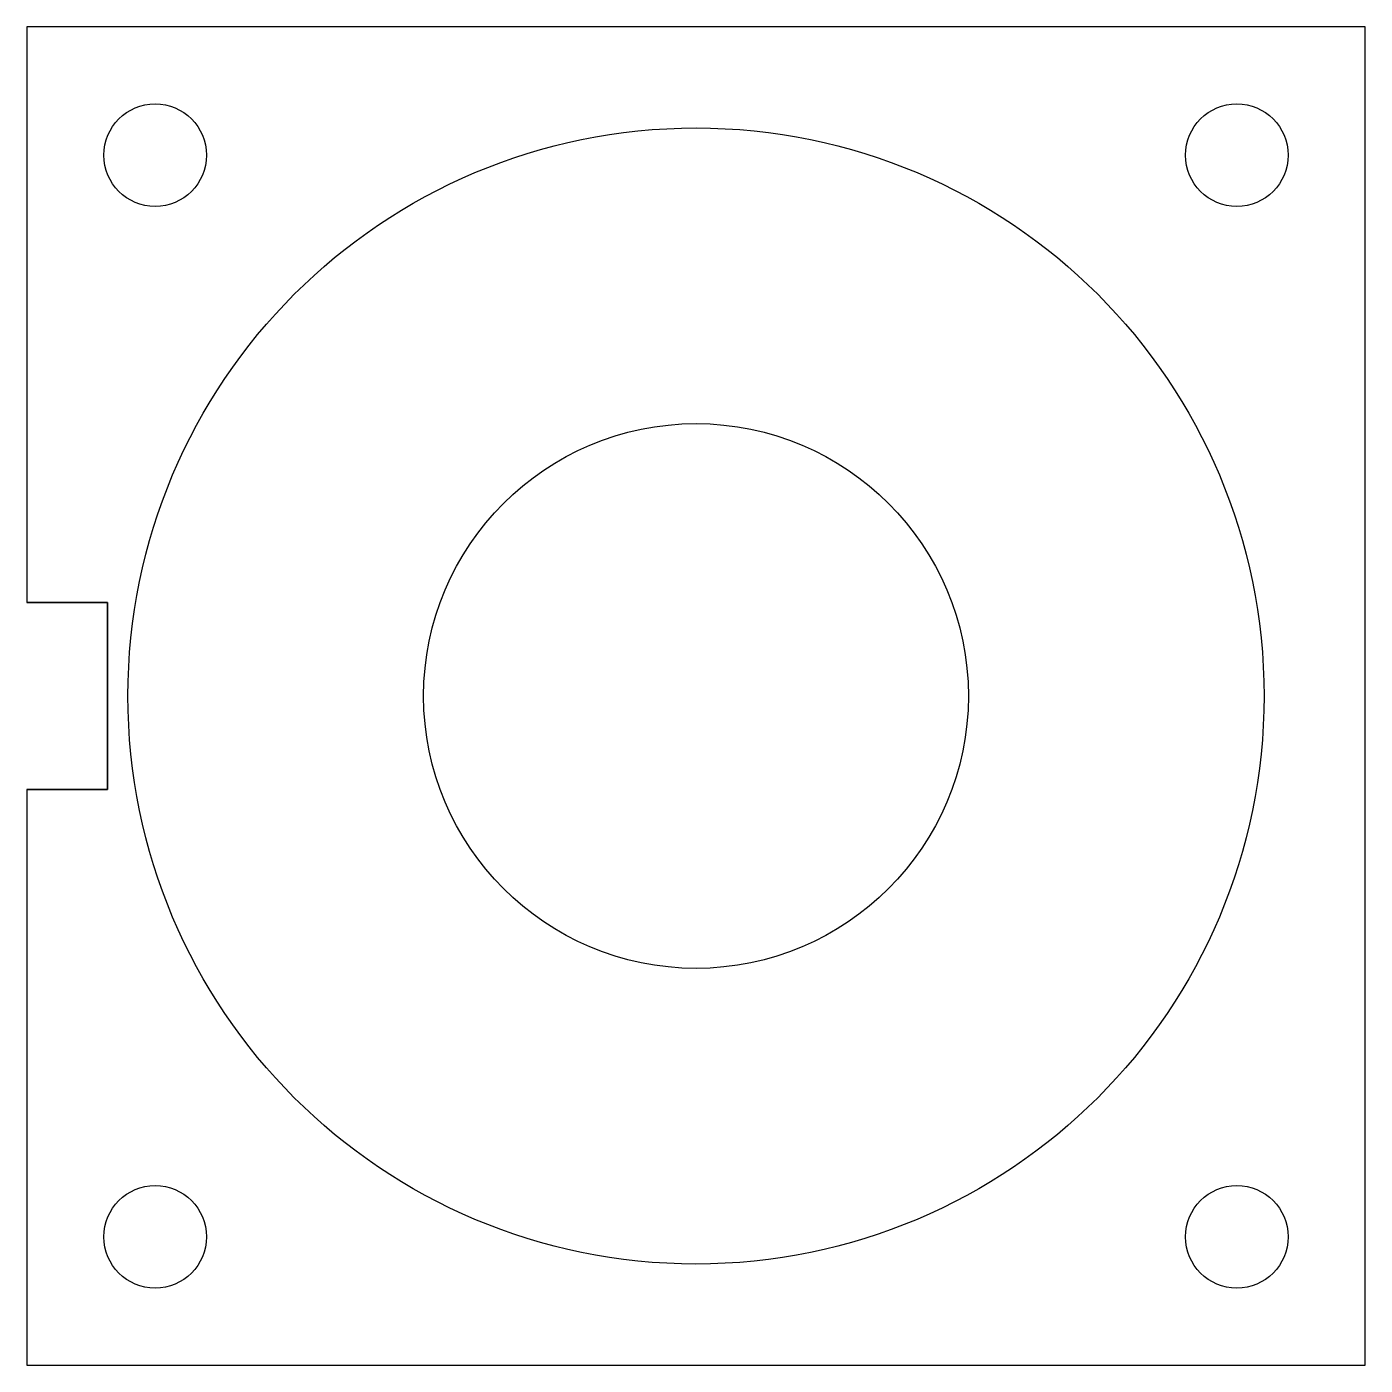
# Model space of a CAD drawing. Header units: millimetres. Extents: x -43 to 43, y -43 to 43.
import ezdxf

# ---------------------------------------------------------------- set-up
doc = ezdxf.new("R2010")
doc.units = ezdxf.units.MM

msp = doc.modelspace()

# ---------------------------------------------------------------- linework, layer by layer
at = {"color": 7, "linetype": 'Continuous'}
for p, q in [((43, 43), (-43, 43)), ((-43, 43), (-43, 6)), ((43, -43), (43, 43)), ((-43, 6), (-37.816, 6)), ((-37.816, 6), (-37.816, -6)), ((-37.816, -6), (-43, -6)), ((-43, -6), (-43, -43)), ((-43, -43), (43, -43))]:
    msp.add_line(p, q, dxfattribs=at)
at = {"color": 7, "linetype": 'Continuous', "lineweight": 25}
for p, q in [((-43, 43), (-43, 6)), ((43, 43), (-43, 43)), ((43, -43), (43, 43)), ((-37.816, 6), (-43, 6)), ((-37.816, -6), (-37.816, 6)), ((-43, -6), (-37.816, -6)), ((-43, -6), (-43, -43)), ((-43, -43), (43, -43))]:
    msp.add_line(p, q, dxfattribs=at)
at = {"color": 7, "linetype": 'Continuous'}
for centre, radius in [((-34.75, 34.75), 3.3), ((34.75, 34.75), 3.3), ((0, 0), 36.5), ((0, 0), 17.5), ((-34.75, -34.75), 3.3), ((34.75, -34.75), 3.3)]:
    msp.add_circle(centre, radius, dxfattribs=at)
at = {"color": 7, "linetype": 'Continuous', "lineweight": 25}
for centre, radius in [((-34.75, 34.75), 3.3), ((34.75, 34.75), 3.3), ((0, 0), 36.5), ((0, 0), 17.5), ((-34.75, -34.75), 3.3), ((34.75, -34.75), 3.3)]:
    msp.add_circle(centre, radius, dxfattribs=at)

doc.saveas('drawing.dxf')
